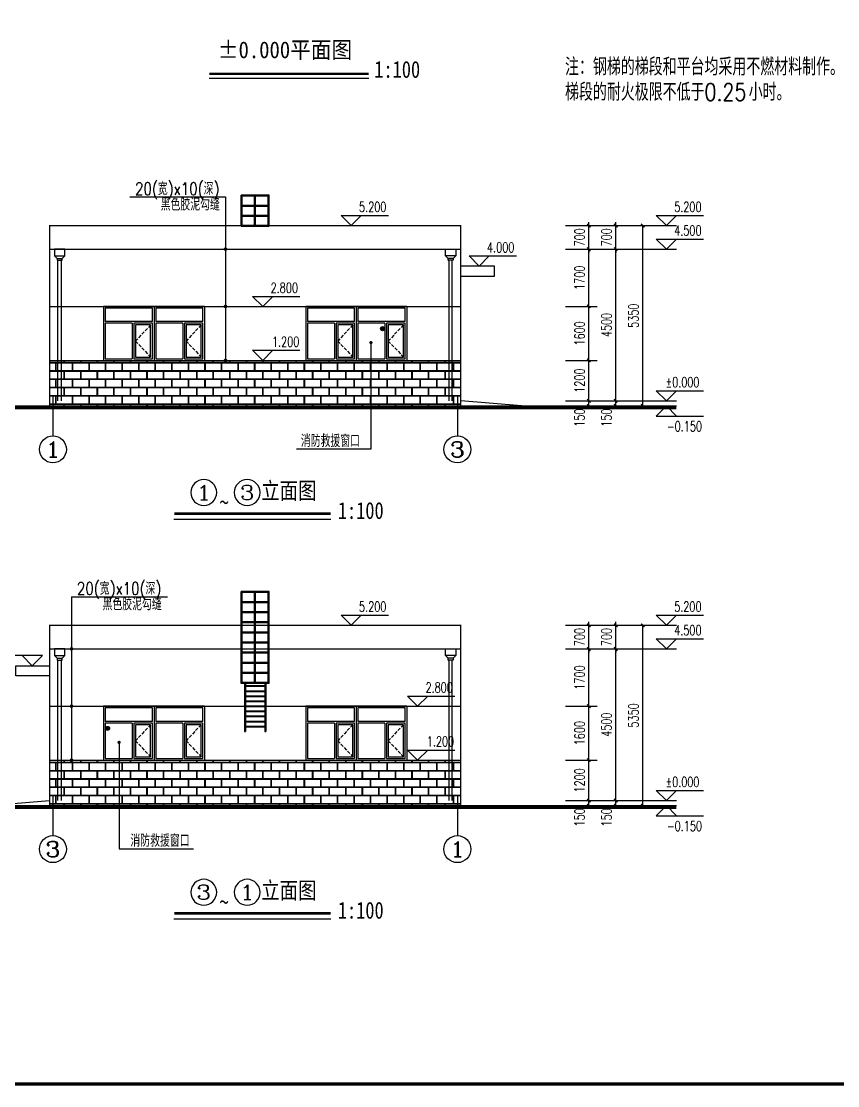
# Model space of a CAD drawing. Extents: x 5191187 to 5306989, y -468291 to -238224.
# Drawn here: x 5231546 to 5255767, y -421787 to -390209 of the extents above; entities that cross this region are included whole.
import ezdxf
from ezdxf.enums import TextEntityAlignment as Align

# ---------------------------------------------------------------- set-up
doc = ezdxf.new("R2010")
doc.units = 0
doc.header["$LTSCALE"] = 1000
doc.header["$MEASUREMENT"] = 0
doc.linetypes.add('DASH', pattern=[0.35, 0.25, -0.1])
doc.layers.get('0').update_dxf_attribs({"linetype": 'CONTINUOUS'})
doc.layers.get('Defpoints').update_dxf_attribs({"linetype": 'CONTINUOUS'})
doc.layers.add('_0', color=7, linetype='CONTINUOUS', lineweight=25)
for name, color, linetype in [('AXIS', 3, 'CONTINUOUS'), ('AXIS_TEXT', 7, 'CONTINUOUS'), ('DIM_ELEV', 3, 'CONTINUOUS'), ('DIM_LEAD', 3, 'CONTINUOUS'), ('E_STRM', 7, 'CONTINUOUS'), ('PUB_DIM', 3, 'CONTINUOUS'), ('PUB_TEXT', 7, 'CONTINUOUS'), ('PUB_TITLE', 4, 'CONTINUOUS'), ('WINDOW', 4, 'CONTINUOUS'), ('图名', 15, 'CONTINUOUS'), ('填充', 251, 'CONTINUOUS')]:
    doc.layers.add(name, color=color, linetype=linetype)
doc.styles.add('_HZTXT', font='txt.shx', dxfattribs={"width": 0.8, "bigfont": 'HZTXT.shx'})
doc.styles.add('_TCH_AXIS', font='COMPLEX', dxfattribs={"bigfont": 'GBCBIG'})
doc.styles.add('_TCH_DIM', font='SIMPLEX', dxfattribs={"bigfont": 'GBCBIG'})
doc.styles.add('_TCH_DIM_T3', font='SIMPLEX', dxfattribs={"width": 0.705882, "bigfont": 'GBCBIG'})
doc.styles.add('COMPLEX', font='COMPLEX')
doc.styles.add('宋体', font='', dxfattribs={"width": 0.7})
doc.styles.get('宋体').set_extended_font_data('SimSun')
doc.dimstyles.new('_TCH_ARCH&&100', dxfattribs={"dimtxt": 297.5, "dimasz": 100, "dimexe": 250, "dimexo": 300, "dimgap": 126.25, "dimtad": 1, "dimdec": 0, "dimzin": 0, "dimdsep": 46, "dimtxsty": '_TCH_DIM_T3', "dimblk": 'ARCHTICK', "dimcen": 0.09, "dimclrt": 7, "dimazin": 2, "dimtfac": 1, "dimtdec": 0, "dimtix": 1, "dimtmove": 2, "dimatfit": 3, "dimfxl": 0, "dimtolj": 1, "dimtzin": 0, "dimarcsym": 0})

# ---------------------------------------------------------------- blocks, each defined once
blk = doc.blocks.new('_ArchTick')
at = {"color": 0, "linetype": 'ByBlock', "const_width": 0.4}
blk.add_lwpolyline([(-0.5, -0.5), (0.5, 0.5)], dxfattribs=at)
blk = doc.blocks.new('*D121')
at = {"layer": 'Defpoints', "color": 0}
for p in [(5247389, -413328), (5248383, -413328), (5247389, -413478)]:
    blk.add_point(p, dxfattribs=at)
at = {"layer": 'PUB_DIM', "color": 0, "lineweight": -2}
for p, q in [((5247689, -413328), (5248633, -413328)), ((5248383, -413328), (5248383, -413228)), ((5248383, -413478), (5248383, -413328)), ((5247689, -413478), (5248633, -413478)), ((5248383, -413478), (5248383, -413578))]:
    blk.add_line(p, q, dxfattribs=at)
at = {"layer": 'PUB_DIM', "color": 0, "lineweight": -2, "xscale": 100, "yscale": 100, "zscale": 100}
for p, rotation in [((5248383, -413328), 270), ((5248383, -413478), 90)]:
    blk.add_blockref('_ArchTick', p, dxfattribs=dict(at, rotation=rotation))
at = {"layer": 'PUB_DIM', "color": 7, "insert": (5248108, -413828), "char_height": 297.5, "attachment_point": 5, "rotation": 90, "style": '_TCH_DIM_T3'}
blk.add_mtext('\\A1;150', dxfattribs=at)
blk = doc.blocks.new('*D122')
at = {"layer": 'Defpoints', "color": 0}
for p in [(5247389, -412128), (5248383, -412128), (5247389, -413328)]:
    blk.add_point(p, dxfattribs=at)
at = {"layer": 'PUB_DIM', "color": 0, "lineweight": -2}
for p, q in [((5247689, -412128), (5248633, -412128)), ((5248383, -413328), (5248383, -412128)), ((5247689, -413328), (5248633, -413328))]:
    blk.add_line(p, q, dxfattribs=at)
at = {"layer": 'PUB_DIM', "color": 0, "lineweight": -2, "xscale": 100, "yscale": 100, "zscale": 100}
for p, rotation in [((5248383, -412128), 90), ((5248383, -413328), 270)]:
    blk.add_blockref('_ArchTick', p, dxfattribs=dict(at, rotation=rotation))
at = {"layer": 'PUB_DIM', "color": 7, "insert": (5248108, -412728), "char_height": 297.5, "attachment_point": 5, "rotation": 90, "style": '_TCH_DIM_T3'}
blk.add_mtext('\\A1;1200', dxfattribs=at)
blk = doc.blocks.new('*D123')
at = {"layer": 'Defpoints', "color": 0}
for p in [(5247389, -410528), (5248383, -410528), (5247389, -412128)]:
    blk.add_point(p, dxfattribs=at)
at = {"layer": 'PUB_DIM', "color": 0, "lineweight": -2}
for p, q in [((5247689, -410528), (5248633, -410528)), ((5248383, -412128), (5248383, -410528)), ((5247689, -412128), (5248633, -412128))]:
    blk.add_line(p, q, dxfattribs=at)
at = {"layer": 'PUB_DIM', "color": 0, "lineweight": -2, "xscale": 100, "yscale": 100, "zscale": 100}
for p, rotation in [((5248383, -410528), 90), ((5248383, -412128), 270)]:
    blk.add_blockref('_ArchTick', p, dxfattribs=dict(at, rotation=rotation))
at = {"layer": 'PUB_DIM', "color": 7, "insert": (5248108, -411328), "char_height": 297.5, "attachment_point": 5, "rotation": 90, "style": '_TCH_DIM_T3'}
blk.add_mtext('\\A1;1600', dxfattribs=at)
blk = doc.blocks.new('*D124')
at = {"layer": 'Defpoints', "color": 0}
for p in [(5247389, -408828), (5248383, -408828), (5247389, -410528)]:
    blk.add_point(p, dxfattribs=at)
at = {"layer": 'PUB_DIM', "color": 0, "lineweight": -2}
for p, q in [((5247689, -408828), (5248633, -408828)), ((5248383, -410528), (5248383, -408828)), ((5247689, -410528), (5248633, -410528))]:
    blk.add_line(p, q, dxfattribs=at)
at = {"layer": 'PUB_DIM', "color": 0, "lineweight": -2, "xscale": 100, "yscale": 100, "zscale": 100}
for p, rotation in [((5248383, -408828), 90), ((5248383, -410528), 270)]:
    blk.add_blockref('_ArchTick', p, dxfattribs=dict(at, rotation=rotation))
at = {"layer": 'PUB_DIM', "color": 7, "insert": (5248108, -409678), "char_height": 297.5, "attachment_point": 5, "rotation": 90, "style": '_TCH_DIM_T3'}
blk.add_mtext('\\A1;1700', dxfattribs=at)
blk = doc.blocks.new('*D125')
at = {"layer": 'Defpoints', "color": 0}
for p in [(5247389, -408128), (5248383, -408128), (5247389, -408828)]:
    blk.add_point(p, dxfattribs=at)
at = {"layer": 'PUB_DIM', "color": 0, "lineweight": -2}
for p, q in [((5247689, -408128), (5248633, -408128)), ((5248383, -408128), (5248383, -408028)), ((5248383, -408828), (5248383, -408128)), ((5247689, -408828), (5248633, -408828)), ((5248383, -408828), (5248383, -408928))]:
    blk.add_line(p, q, dxfattribs=at)
at = {"layer": 'PUB_DIM', "color": 0, "lineweight": -2, "xscale": 100, "yscale": 100, "zscale": 100}
for p, rotation in [((5248383, -408128), 270), ((5248383, -408828), 90)]:
    blk.add_blockref('_ArchTick', p, dxfattribs=dict(at, rotation=rotation))
at = {"layer": 'PUB_DIM', "color": 7, "insert": (5248108, -408478), "char_height": 297.5, "attachment_point": 5, "rotation": 90, "style": '_TCH_DIM_T3'}
blk.add_mtext('\\A1;700', dxfattribs=at)
blk = doc.blocks.new('*D141')
at = {"layer": 'Defpoints', "color": 0}
for p in [(5247389, -401469), (5247389, -401619), (5248383, -401469)]:
    blk.add_point(p, dxfattribs=at)
at = {"layer": 'PUB_DIM', "color": 0, "lineweight": -2}
for p, q in [((5247689, -401469), (5248633, -401469)), ((5247689, -401619), (5248633, -401619)), ((5248383, -401469), (5248383, -401369)), ((5248383, -401619), (5248383, -401469)), ((5248383, -401619), (5248383, -401719))]:
    blk.add_line(p, q, dxfattribs=at)
at = {"layer": 'PUB_DIM', "color": 0, "lineweight": -2, "xscale": 100, "yscale": 100, "zscale": 100}
for p, rotation in [((5248383, -401469), 270), ((5248383, -401619), 90)]:
    blk.add_blockref('_ArchTick', p, dxfattribs=dict(at, rotation=rotation))
at = {"layer": 'PUB_DIM', "color": 7, "insert": (5248108, -401969), "char_height": 297.5, "attachment_point": 5, "rotation": 90, "style": '_TCH_DIM_T3'}
blk.add_mtext('\\A1;150', dxfattribs=at)
blk = doc.blocks.new('*D142')
at = {"layer": 'Defpoints', "color": 0}
for p in [(5247389, -400269), (5248383, -400269), (5247389, -401469)]:
    blk.add_point(p, dxfattribs=at)
at = {"layer": 'PUB_DIM', "color": 0, "lineweight": -2}
for p, q in [((5247689, -400269), (5248633, -400269)), ((5248383, -401469), (5248383, -400269)), ((5247689, -401469), (5248633, -401469))]:
    blk.add_line(p, q, dxfattribs=at)
at = {"layer": 'PUB_DIM', "color": 0, "lineweight": -2, "xscale": 100, "yscale": 100, "zscale": 100}
for p, rotation in [((5248383, -400269), 90), ((5248383, -401469), 270)]:
    blk.add_blockref('_ArchTick', p, dxfattribs=dict(at, rotation=rotation))
at = {"layer": 'PUB_DIM', "color": 7, "insert": (5248108, -400869), "char_height": 297.5, "attachment_point": 5, "rotation": 90, "style": '_TCH_DIM_T3'}
blk.add_mtext('\\A1;1200', dxfattribs=at)
blk = doc.blocks.new('*D143')
at = {"layer": 'Defpoints', "color": 0}
for p in [(5247389, -398669), (5248383, -398669), (5247389, -400269)]:
    blk.add_point(p, dxfattribs=at)
at = {"layer": 'PUB_DIM', "color": 0, "lineweight": -2}
for p, q in [((5247689, -398669), (5248633, -398669)), ((5248383, -400269), (5248383, -398669)), ((5247689, -400269), (5248633, -400269))]:
    blk.add_line(p, q, dxfattribs=at)
at = {"layer": 'PUB_DIM', "color": 0, "lineweight": -2, "xscale": 100, "yscale": 100, "zscale": 100}
for p, rotation in [((5248383, -398669), 90), ((5248383, -400269), 270)]:
    blk.add_blockref('_ArchTick', p, dxfattribs=dict(at, rotation=rotation))
at = {"layer": 'PUB_DIM', "color": 7, "insert": (5248108, -399469), "char_height": 297.5, "attachment_point": 5, "rotation": 90, "style": '_TCH_DIM_T3'}
blk.add_mtext('\\A1;1600', dxfattribs=at)
blk = doc.blocks.new('*D144')
at = {"layer": 'Defpoints', "color": 0}
for p in [(5247389, -396969), (5248383, -396969), (5247389, -398669)]:
    blk.add_point(p, dxfattribs=at)
at = {"layer": 'PUB_DIM', "color": 0, "lineweight": -2}
for p, q in [((5247689, -396969), (5248633, -396969)), ((5248383, -398669), (5248383, -396969)), ((5247689, -398669), (5248633, -398669))]:
    blk.add_line(p, q, dxfattribs=at)
at = {"layer": 'PUB_DIM', "color": 0, "lineweight": -2, "xscale": 100, "yscale": 100, "zscale": 100}
for p, rotation in [((5248383, -396969), 90), ((5248383, -398669), 270)]:
    blk.add_blockref('_ArchTick', p, dxfattribs=dict(at, rotation=rotation))
at = {"layer": 'PUB_DIM', "color": 7, "insert": (5248108, -397819), "char_height": 297.5, "attachment_point": 5, "rotation": 90, "style": '_TCH_DIM_T3'}
blk.add_mtext('\\A1;1700', dxfattribs=at)
blk = doc.blocks.new('*D145')
at = {"layer": 'Defpoints', "color": 0}
for p in [(5247389, -396269), (5248383, -396269), (5247389, -396969)]:
    blk.add_point(p, dxfattribs=at)
at = {"layer": 'PUB_DIM', "color": 0, "lineweight": -2}
for p, q in [((5247689, -396269), (5248633, -396269)), ((5248383, -396269), (5248383, -396169)), ((5248383, -396969), (5248383, -396269)), ((5247689, -396969), (5248633, -396969)), ((5248383, -396969), (5248383, -397069))]:
    blk.add_line(p, q, dxfattribs=at)
at = {"layer": 'PUB_DIM', "color": 0, "lineweight": -2, "xscale": 100, "yscale": 100, "zscale": 100}
for p, rotation in [((5248383, -396269), 270), ((5248383, -396969), 90)]:
    blk.add_blockref('_ArchTick', p, dxfattribs=dict(at, rotation=rotation))
at = {"layer": 'PUB_DIM', "color": 7, "insert": (5248108, -396619), "char_height": 297.5, "attachment_point": 5, "rotation": 90, "style": '_TCH_DIM_T3'}
blk.add_mtext('\\A1;700', dxfattribs=at)
blk = doc.blocks.new('*D183')
at = {"layer": 'Defpoints', "color": 0}
for p in [(5247389, -408128), (5249983, -408128), (5247389, -413478)]:
    blk.add_point(p, dxfattribs=at)
at = {"layer": 'PUB_DIM', "color": 0, "lineweight": -2}
for p, q in [((5247689, -408128), (5250233, -408128)), ((5249983, -413478), (5249983, -408128)), ((5247689, -413478), (5250233, -413478))]:
    blk.add_line(p, q, dxfattribs=at)
at = {"layer": 'PUB_DIM', "color": 0, "lineweight": -2, "xscale": 100, "yscale": 100, "zscale": 100}
for p, rotation in [((5249983, -408128), 90), ((5249983, -413478), 270)]:
    blk.add_blockref('_ArchTick', p, dxfattribs=dict(at, rotation=rotation))
at = {"layer": 'PUB_DIM', "color": 7, "insert": (5249708, -410803), "char_height": 297.5, "attachment_point": 5, "rotation": 90, "style": '_TCH_DIM_T3'}
blk.add_mtext('\\A1;5350', dxfattribs=at)
blk = doc.blocks.new('*D184')
at = {"layer": 'Defpoints', "color": 0}
for p in [(5247389, -413328), (5249183, -413328), (5247389, -413478)]:
    blk.add_point(p, dxfattribs=at)
at = {"layer": 'PUB_DIM', "color": 0, "lineweight": -2}
for p, q in [((5247689, -413328), (5249433, -413328)), ((5249183, -413328), (5249183, -413228)), ((5249183, -413478), (5249183, -413328)), ((5247689, -413478), (5249433, -413478)), ((5249183, -413478), (5249183, -413578))]:
    blk.add_line(p, q, dxfattribs=at)
at = {"layer": 'PUB_DIM', "color": 0, "lineweight": -2, "xscale": 100, "yscale": 100, "zscale": 100}
for p, rotation in [((5249183, -413328), 270), ((5249183, -413478), 90)]:
    blk.add_blockref('_ArchTick', p, dxfattribs=dict(at, rotation=rotation))
at = {"layer": 'PUB_DIM', "color": 7, "insert": (5248908, -413828), "char_height": 297.5, "attachment_point": 5, "rotation": 90, "style": '_TCH_DIM_T3'}
blk.add_mtext('\\A1;150', dxfattribs=at)
blk = doc.blocks.new('*D185')
at = {"layer": 'Defpoints', "color": 0}
for p in [(5247389, -408828), (5249183, -408828), (5247389, -413328)]:
    blk.add_point(p, dxfattribs=at)
at = {"layer": 'PUB_DIM', "color": 0, "lineweight": -2}
for p, q in [((5247689, -408828), (5249433, -408828)), ((5249183, -413328), (5249183, -408828)), ((5247689, -413328), (5249433, -413328))]:
    blk.add_line(p, q, dxfattribs=at)
at = {"layer": 'PUB_DIM', "color": 0, "lineweight": -2, "xscale": 100, "yscale": 100, "zscale": 100}
for p, rotation in [((5249183, -408828), 90), ((5249183, -413328), 270)]:
    blk.add_blockref('_ArchTick', p, dxfattribs=dict(at, rotation=rotation))
at = {"layer": 'PUB_DIM', "color": 7, "insert": (5248908, -411078), "char_height": 297.5, "attachment_point": 5, "rotation": 90, "style": '_TCH_DIM_T3'}
blk.add_mtext('\\A1;4500', dxfattribs=at)
blk = doc.blocks.new('*D186')
at = {"layer": 'Defpoints', "color": 0}
for p in [(5247389, -408128), (5249183, -408128), (5247389, -408828)]:
    blk.add_point(p, dxfattribs=at)
at = {"layer": 'PUB_DIM', "color": 0, "lineweight": -2}
for p, q in [((5247689, -408128), (5249433, -408128)), ((5249183, -408128), (5249183, -408028)), ((5249183, -408828), (5249183, -408128)), ((5247689, -408828), (5249433, -408828)), ((5249183, -408828), (5249183, -408928))]:
    blk.add_line(p, q, dxfattribs=at)
at = {"layer": 'PUB_DIM', "color": 0, "lineweight": -2, "xscale": 100, "yscale": 100, "zscale": 100}
for p, rotation in [((5249183, -408128), 270), ((5249183, -408828), 90)]:
    blk.add_blockref('_ArchTick', p, dxfattribs=dict(at, rotation=rotation))
at = {"layer": 'PUB_DIM', "color": 7, "insert": (5248908, -408478), "char_height": 297.5, "attachment_point": 5, "rotation": 90, "style": '_TCH_DIM_T3'}
blk.add_mtext('\\A1;700', dxfattribs=at)
blk = doc.blocks.new('*D191')
at = {"layer": 'Defpoints', "color": 0}
for p in [(5247389, -396269), (5249983, -396269), (5247389, -401619)]:
    blk.add_point(p, dxfattribs=at)
at = {"layer": 'PUB_DIM', "color": 0, "lineweight": -2}
for p, q in [((5247689, -396269), (5250233, -396269)), ((5249983, -401619), (5249983, -396269)), ((5247689, -401619), (5250233, -401619))]:
    blk.add_line(p, q, dxfattribs=at)
at = {"layer": 'PUB_DIM', "color": 0, "lineweight": -2, "xscale": 100, "yscale": 100, "zscale": 100}
for p, rotation in [((5249983, -396269), 90), ((5249983, -401619), 270)]:
    blk.add_blockref('_ArchTick', p, dxfattribs=dict(at, rotation=rotation))
at = {"layer": 'PUB_DIM', "color": 7, "insert": (5249708, -398944), "char_height": 297.5, "attachment_point": 5, "rotation": 90, "style": '_TCH_DIM_T3'}
blk.add_mtext('\\A1;5350', dxfattribs=at)
blk = doc.blocks.new('*D192')
at = {"layer": 'Defpoints', "color": 0}
for p in [(5247389, -401469), (5247389, -401619), (5249183, -401469)]:
    blk.add_point(p, dxfattribs=at)
at = {"layer": 'PUB_DIM', "color": 0, "lineweight": -2}
for p, q in [((5247689, -401469), (5249433, -401469)), ((5247689, -401619), (5249433, -401619)), ((5249183, -401469), (5249183, -401369)), ((5249183, -401619), (5249183, -401469)), ((5249183, -401619), (5249183, -401719))]:
    blk.add_line(p, q, dxfattribs=at)
at = {"layer": 'PUB_DIM', "color": 0, "lineweight": -2, "xscale": 100, "yscale": 100, "zscale": 100}
for p, rotation in [((5249183, -401469), 270), ((5249183, -401619), 90)]:
    blk.add_blockref('_ArchTick', p, dxfattribs=dict(at, rotation=rotation))
at = {"layer": 'PUB_DIM', "color": 7, "insert": (5248908, -401969), "char_height": 297.5, "attachment_point": 5, "rotation": 90, "style": '_TCH_DIM_T3'}
blk.add_mtext('\\A1;150', dxfattribs=at)
blk = doc.blocks.new('*D193')
at = {"layer": 'Defpoints', "color": 0}
for p in [(5247389, -396969), (5249183, -396969), (5247389, -401469)]:
    blk.add_point(p, dxfattribs=at)
at = {"layer": 'PUB_DIM', "color": 0, "lineweight": -2}
for p, q in [((5247689, -396969), (5249433, -396969)), ((5249183, -401469), (5249183, -396969)), ((5247689, -401469), (5249433, -401469))]:
    blk.add_line(p, q, dxfattribs=at)
at = {"layer": 'PUB_DIM', "color": 0, "lineweight": -2, "xscale": 100, "yscale": 100, "zscale": 100}
for p, rotation in [((5249183, -396969), 90), ((5249183, -401469), 270)]:
    blk.add_blockref('_ArchTick', p, dxfattribs=dict(at, rotation=rotation))
at = {"layer": 'PUB_DIM', "color": 7, "insert": (5248908, -399219), "char_height": 297.5, "attachment_point": 5, "rotation": 90, "style": '_TCH_DIM_T3'}
blk.add_mtext('\\A1;4500', dxfattribs=at)
blk = doc.blocks.new('*D194')
at = {"layer": 'Defpoints', "color": 0}
for p in [(5247389, -396269), (5249183, -396269), (5247389, -396969)]:
    blk.add_point(p, dxfattribs=at)
at = {"layer": 'PUB_DIM', "color": 0, "lineweight": -2}
for p, q in [((5247689, -396269), (5249433, -396269)), ((5249183, -396269), (5249183, -396169)), ((5249183, -396969), (5249183, -396269)), ((5247689, -396969), (5249433, -396969)), ((5249183, -396969), (5249183, -397069))]:
    blk.add_line(p, q, dxfattribs=at)
at = {"layer": 'PUB_DIM', "color": 0, "lineweight": -2, "xscale": 100, "yscale": 100, "zscale": 100}
for p, rotation in [((5249183, -396269), 270), ((5249183, -396969), 90)]:
    blk.add_blockref('_ArchTick', p, dxfattribs=dict(at, rotation=rotation))
at = {"layer": 'PUB_DIM', "color": 7, "insert": (5248908, -396619), "char_height": 297.5, "attachment_point": 5, "rotation": 90, "style": '_TCH_DIM_T3'}
blk.add_mtext('\\A1;700', dxfattribs=at)
blk = doc.blocks.new('_RAINH')
blk.add_lwpolyline([(-150, 0), (-150, -200), (150, -200), (150, 0)], close=True)
for points in [[(-150, -200), (-75, -280), (75, -280), (150, -200)], [(-75, -280), (-75, -330), (75, -330), (75, -280)]]:
    blk.add_lwpolyline(points)
blk = doc.blocks.new('_AXISO')
blk.add_circle((0, 0), 0.5)
at = {"layer": 'AXIS_TEXT', "style": 'COMPLEX', "width": 1.041667}
blk.add_attdef('A', text='', height=0.56, dxfattribs=at).set_placement((-0.25, -0.28), (0.25, -0.28), align=Align.FIT)

msp = doc.modelspace()

# ---------------------------------------------------------------- hatches: boundary and pattern name
at = {"layer": '_0'}
for points in [[(5242213.5, -399327.7, -1), (5242313.5, -399327.7, -1)], [(5234153.8, -411186.6, 1), (5234053.8, -411186.6, 1)]]:
    msp.add_hatch(color=0, dxfattribs=at).paths.add_polyline_path(points)
at = {"layer": '填充'}
h = msp.add_hatch(dxfattribs=at)
h.set_pattern_fill('AR-B816C', color=256, scale=200)
h.set_pattern_definition([(0, (-5535622.1, 335264.58), (245.692378, 245.692378), [479.867928, -11.51682]), (0, (-5535867.78, 335276.1), (245.692378, 245.692378), [479.867928, -11.51682]), (90, (-5535622.1, 335264.58), (-245.692378, 245.692378), [-257.20918, 234.175548]), (90, (-5535633.6, 335264.58), (-245.692378, 245.692378), [-257.20918, 234.175548])])
edge = h.paths.add_edge_path()
edge.add_line((5244583.7, -401619.2), (5244583.7, -400269.2))
edge.add_line((5244583.7, -400269.2), (5242983.7, -400269.2))
edge.add_line((5242983.7, -400269.2), (5242983.7, -400269.2))
edge.add_line((5242983.7, -400269.2), (5241483.7, -400269.2))
edge.add_line((5241483.7, -400269.2), (5239983.7, -400269.2))
edge.add_line((5239983.7, -400269.2), (5238177.7, -400269.2))
edge.add_arc((5238150.9, -400269.2), 26.8, -179.99948, 0.00052, ccw=False)
edge.add_line((5238124.1, -400269.2), (5236483.7, -400269.2))
edge.add_line((5236483.7, -400269.2), (5236483.7, -400269.2))
edge.add_line((5236483.7, -400269.2), (5234983.7, -400269.2))
edge.add_line((5234983.7, -400269.2), (5233483.7, -400269.2))
edge.add_line((5233483.7, -400269.2), (5232383.7, -400269.2))
edge.add_line((5232383.7, -400269.2), (5232383.7, -401619.2))
edge.add_line((5232383.7, -401619.2), (5244583.7, -401619.2))
h = msp.add_hatch(dxfattribs=at)
h.set_pattern_fill('AR-B816C', color=256, scale=200)
h.set_pattern_definition([(0, (-5535622.1, 323405.7), (245.692378, 245.692378), [479.867928, -11.51682]), (0, (-5535867.78, 323417.2), (245.692378, 245.692378), [479.867928, -11.51682]), (90, (-5535622.1, 323405.7), (-245.692378, 245.692378), [-257.20918, 234.175548]), (90, (-5535633.6, 323405.7), (-245.692378, 245.692378), [-257.20918, 234.175548])])
edge = h.paths.add_edge_path()
edge.add_line((5244583.7, -413478.1), (5244583.7, -412128.1))
edge.add_line((5244583.7, -412128.1), (5242983.7, -412128.1))
edge.add_line((5242983.7, -412128.1), (5242983.7, -412128.1))
edge.add_line((5242983.7, -412128.1), (5241483.7, -412128.1))
edge.add_line((5241483.7, -412128.1), (5239983.7, -412128.1))
edge.add_line((5239983.7, -412128.1), (5238177.7, -412128.1))
edge.add_arc((5238150.9, -412128.1), 26.8, -179.99948, 0.00052, ccw=False)
edge.add_line((5238124.1, -412128.1), (5236483.7, -412128.1))
edge.add_line((5236483.7, -412128.1), (5236483.7, -412128.1))
edge.add_line((5236483.7, -412128.1), (5234983.7, -412128.1))
edge.add_line((5234983.7, -412128.1), (5233483.7, -412128.1))
edge.add_line((5233483.7, -412128.1), (5232383.7, -412128.1))
edge.add_line((5232383.7, -412128.1), (5232383.7, -413478.1))
edge.add_line((5232383.7, -413478.1), (5244583.7, -413478.1))

# ---------------------------------------------------------------- linework, layer by layer
at = {"color": 8}
for p, q in [((5238068.7, -396269), (5238068.7, -395369)), ((5238898.7, -395369), (5238068.7, -395369)), ((5238898.7, -395399), (5238068.7, -395399)), ((5238898.7, -395669), (5238068.7, -395669)), ((5238098.7, -395669), (5238098.7, -395399)), ((5238468.7, -395669), (5238468.7, -395399)), ((5238498.7, -395669), (5238498.7, -395399)), ((5238868.7, -395669), (5238868.7, -395399)), ((5238898.7, -396269), (5238898.7, -395369)), ((5238898.7, -395699), (5238068.7, -395699)), ((5238898.7, -395969), (5238068.7, -395969)), ((5238098.7, -395969), (5238098.7, -395699)), ((5238468.7, -395969), (5238468.7, -395699)), ((5238498.7, -395969), (5238498.7, -395699)), ((5238868.7, -395969), (5238868.7, -395699)), ((5238898.7, -395999), (5238068.7, -395999)), ((5238898.7, -396269), (5238068.7, -396269)), ((5238898.7, -396299), (5238068.7, -396299)), ((5238098.7, -396269), (5238098.7, -395999)), ((5238468.7, -396269), (5238468.7, -395999)), ((5238498.7, -396269), (5238498.7, -395999)), ((5238868.7, -396269), (5238868.7, -395999)), ((5238068.7, -409857.9), (5238068.7, -407127.9)), ((5238898.7, -407127.9), (5238068.7, -407127.9)), ((5238898.7, -407157.9), (5238068.7, -407157.9)), ((5238098.7, -407427.9), (5238098.7, -407157.9)), ((5238468.7, -407427.9), (5238468.7, -407157.9)), ((5238498.7, -407427.9), (5238498.7, -407157.9)), ((5238868.7, -407427.9), (5238868.7, -407157.9)), ((5238898.7, -409857.9), (5238898.7, -407127.9)), ((5238898.7, -407427.9), (5238068.7, -407427.9)), ((5238898.7, -407457.9), (5238068.7, -407457.9)), ((5238098.7, -407727.9), (5238098.7, -407457.9)), ((5238468.7, -407727.9), (5238468.7, -407457.9)), ((5238498.7, -407727.9), (5238498.7, -407457.9)), ((5238868.7, -407727.9), (5238868.7, -407457.9)), ((5238898.7, -407727.9), (5238068.7, -407727.9)), ((5238898.7, -407757.9), (5238068.7, -407757.9)), ((5238098.7, -408027.9), (5238098.7, -407757.9)), ((5238468.7, -408027.9), (5238468.7, -407757.9)), ((5238498.7, -408027.9), (5238498.7, -407757.9)), ((5238868.7, -408027.9), (5238868.7, -407757.9)), ((5238898.7, -408027.9), (5238068.7, -408027.9)), ((5238898.7, -408057.9), (5238068.7, -408057.9)), ((5238098.7, -408327.9), (5238098.7, -408057.9)), ((5238468.7, -408327.9), (5238468.7, -408057.9)), ((5238498.7, -408327.9), (5238498.7, -408057.9)), ((5238868.7, -408327.9), (5238868.7, -408057.9)), ((5238898.7, -408327.9), (5238068.7, -408327.9)), ((5238898.7, -408357.9), (5238068.7, -408357.9)), ((5238098.7, -408627.9), (5238098.7, -408357.9)), ((5238468.7, -408627.9), (5238468.7, -408357.9)), ((5238498.7, -408627.9), (5238498.7, -408357.9)), ((5238868.7, -408627.9), (5238868.7, -408357.9)), ((5238898.7, -408627.9), (5238068.7, -408627.9)), ((5238898.7, -408657.9), (5238068.7, -408657.9)), ((5238898.7, -408927.9), (5238068.7, -408927.9)), ((5238098.7, -408927.9), (5238098.7, -408657.9)), ((5238468.7, -408927.9), (5238468.7, -408657.9)), ((5238498.7, -408927.9), (5238498.7, -408657.9)), ((5238868.7, -408927.9), (5238868.7, -408657.9)), ((5238898.7, -408957.9), (5238068.7, -408957.9)), ((5238898.7, -409227.9), (5238068.7, -409227.9)), ((5238098.7, -409227.9), (5238098.7, -408957.9)), ((5238468.7, -409227.9), (5238468.7, -408957.9)), ((5238498.7, -409227.9), (5238498.7, -408957.9)), ((5238868.7, -409227.9), (5238868.7, -408957.9)), ((5238898.7, -409257.9), (5238068.7, -409257.9)), ((5238898.7, -409527.9), (5238068.7, -409527.9)), ((5238898.7, -409557.9), (5238068.7, -409557.9)), ((5238098.7, -409527.9), (5238098.7, -409257.9)), ((5238098.7, -409827.9), (5238098.7, -409557.9)), ((5238468.7, -409527.9), (5238468.7, -409257.9)), ((5238468.7, -409827.9), (5238468.7, -409557.9)), ((5238498.7, -409527.9), (5238498.7, -409257.9)), ((5238498.7, -409827.9), (5238498.7, -409557.9)), ((5238868.7, -409527.9), (5238868.7, -409257.9)), ((5238868.7, -409827.9), (5238868.7, -409557.9)), ((5238898.7, -409827.9), (5238068.7, -409827.9)), ((5238898.7, -409857.9), (5238068.7, -409857.9)), ((5238168.7, -409857.9), (5238168.7, -411278.1)), ((5238198.7, -409857.9), (5238198.7, -411278.1)), ((5238768.7, -409857.9), (5238768.7, -411278.1)), ((5238798.7, -409857.9), (5238798.7, -411278.1)), ((5238768.7, -409927.9), (5238198.7, -409927.9)), ((5238768.7, -409947.9), (5238198.7, -409947.9)), ((5238768.7, -410077.9), (5238198.7, -410077.9)), ((5238768.7, -410097.9), (5238198.7, -410097.9)), ((5238768.7, -410227.9), (5238198.7, -410227.9)), ((5238768.7, -410247.9), (5238198.7, -410247.9)), ((5238768.7, -410377.9), (5238198.7, -410377.9)), ((5238768.7, -410397.9), (5238198.7, -410397.9)), ((5238768.7, -410527.9), (5238198.7, -410527.9)), ((5238768.7, -410547.9), (5238198.7, -410547.9)), ((5238768.7, -410677.9), (5238198.7, -410677.9)), ((5238768.7, -410697.9), (5238198.7, -410697.9)), ((5238768.7, -410827.9), (5238198.7, -410827.9)), ((5238768.7, -410847.9), (5238198.7, -410847.9)), ((5238768.7, -410977.9), (5238198.7, -410977.9)), ((5238768.7, -410997.9), (5238198.7, -410997.9)), ((5238768.7, -411127.9), (5238198.7, -411127.9)), ((5238768.7, -411147.9), (5238198.7, -411147.9)), ((5238168.7, -411278.1), (5238198.7, -411278.1)), ((5238768.7, -411278.1), (5238798.7, -411278.1))]:
    msp.add_line(p, q, dxfattribs=at)
for p, q in [((5232633.7, -401469.2), (5232633.7, -397299)), ((5232758.7, -397299), (5232733.7, -397299)), ((5232733.7, -397299), (5232733.7, -401469.2)), ((5244208.7, -397299), (5244233.7, -397299)), ((5244233.7, -397299), (5244233.7, -401469.2)), ((5244333.7, -401469.2), (5244333.7, -397299)), ((5232633.7, -413328.1), (5232633.7, -409157.9)), ((5232758.7, -409157.9), (5232733.7, -409157.9)), ((5232733.7, -409157.9), (5232733.7, -413328.1)), ((5244208.7, -409157.9), (5244233.7, -409157.9)), ((5244233.7, -409157.9), (5244233.7, -413328.1)), ((5244333.7, -413328.1), (5244333.7, -409157.9))]:
    msp.add_line(p, q)
at = {"layer": '_0', "color": 0}
for p, q in [((5226854, -401619.2), (5250983.2, -401619.2)), ((5246383.7, -401619.2), (5244583.7, -401469.2)), ((5230583.7, -413478.1), (5232383.7, -413328.1)), ((5226854, -413478.1), (5250983.2, -413478.1))]:
    msp.add_line(p, q, dxfattribs=at)
for points, const_width in [([(5232383.7, -401619.2), (5232383.7, -396269), (5244583.7, -396269), (5244583.7, -401619.2), (5244583.7, -401619.2)], 40), ([(5226854, -401669.2), (5250983.2, -401669.2)], 100), ([(5232383.7, -413478.1), (5232383.7, -408127.9), (5244583.7, -408127.9), (5244583.7, -413478.1), (5244583.7, -413478.1)], 40), ([(5226854, -413528.1), (5250983.2, -413528.1)], 100)]:
    msp.add_lwpolyline(points, dxfattribs=dict(at, const_width=const_width))
for points in [[(5244583.7, -397769.3), (5245583.7, -397769.3), (5245583.7, -397469.3), (5244583.7, -397469.3)], [(5232383.7, -409628.1), (5231383.7, -409628.1), (5231383.7, -409328.1), (5232383.7, -409328.1)]]:
    msp.add_lwpolyline(points, dxfattribs=at)
for centre, radius in [((5242263.5, -399327.7), 60), ((5242263.5, -399327.7), 50), ((5234103.8, -411186.6), 60), ((5234103.8, -411186.6), 50)]:
    msp.add_circle(centre, radius, dxfattribs=at)
at = {"layer": 'AXIS'}
for p, q in [((5234761.5, -395420.3), (5237604.2, -395420.3)), ((5237604.2, -395420.3), (5237604.2, -400269.2)), ((5241919.6, -399741.6), (5241919.6, -402900.6)), ((5232483.7, -401345.2), (5232483.7, -402510.2)), ((5244483.7, -401345.2), (5244483.7, -402510.2)), ((5241919.6, -402900.6), (5239715, -402900.6)), ((5233036.9, -407279.2), (5235879.6, -407279.2)), ((5233036.9, -407279.2), (5233036.9, -412128.1)), ((5234447.7, -411600.5), (5234447.7, -414759.4)), ((5232483.7, -413204.1), (5232483.7, -414369)), ((5244483.7, -413204.1), (5244483.7, -414369)), ((5234447.7, -414759.4), (5236652.3, -414759.4))]:
    msp.add_line(p, q, dxfattribs=at)
for centre in [(5232483.7, -402910.2), (5244483.7, -402910.2), (5232483.7, -414769), (5244483.7, -414769)]:
    msp.add_circle(centre, 400, dxfattribs=at)
at = {"layer": 'DIM_ELEV'}
for p, q in [((5241332.4, -396269), (5241032.4, -395969)), ((5241032.4, -395969), (5242436.4, -395969)), ((5241332.4, -396269), (5241632.4, -395969)), ((5250683.2, -396269), (5250383.2, -395969)), ((5250383.2, -395969), (5251787.2, -395969)), ((5250683.2, -396269), (5250983.2, -395969)), ((5249085.8, -396269), (5250983.2, -396269)), ((5250683.2, -396969), (5250383.2, -396669)), ((5250383.2, -396669), (5251787.2, -396669)), ((5250683.2, -396969), (5250983.2, -396669)), ((5245129.6, -397469.3), (5244829.6, -397169.3)), ((5244829.6, -397169.3), (5246233.6, -397169.3)), ((5245129.6, -397469.3), (5245429.6, -397169.3)), ((5249085.8, -396969), (5250983.2, -396969)), ((5238709.8, -398669.2), (5238409.8, -398369.2)), ((5238409.8, -398369.2), (5239813.8, -398369.2)), ((5238709.8, -398669.2), (5239009.8, -398369.2)), ((5238709.8, -400269.2), (5238409.8, -399969.2)), ((5238409.8, -399969.2), (5239813.8, -399969.2)), ((5238709.8, -400269.2), (5239009.8, -399969.2)), ((5250683.2, -401469.2), (5250383.2, -401169.2)), ((5250383.2, -401169.2), (5251787.2, -401169.2)), ((5250683.2, -401469.2), (5250983.2, -401169.2)), ((5249085.8, -401469.2), (5250983.2, -401469.2)), ((5249085.8, -401619.2), (5250983.2, -401619.2)), ((5250683.2, -401619.2), (5250383.2, -401919.2)), ((5250683.2, -401619.2), (5250983.2, -401919.2)), ((5250383.2, -401919.2), (5251787.2, -401919.2)), ((5241332.4, -408127.9), (5241032.4, -407827.9)), ((5241032.4, -407827.9), (5242436.4, -407827.9)), ((5241332.4, -408127.9), (5241632.4, -407827.9)), ((5250683.2, -408127.9), (5250383.2, -407827.9)), ((5250383.2, -407827.9), (5251787.2, -407827.9)), ((5250683.2, -408127.9), (5250983.2, -407827.9)), ((5249085.8, -408127.9), (5250983.2, -408127.9)), ((5250683.2, -408827.9), (5250383.2, -408527.9)), ((5250383.2, -408527.9), (5251787.2, -408527.9)), ((5250683.2, -408827.9), (5250983.2, -408527.9)), ((5249085.8, -408827.9), (5250983.2, -408827.9)), ((5232171.4, -409028.1), (5230767.4, -409028.1)), ((5231871.4, -409328.1), (5231571.4, -409028.1)), ((5231871.4, -409328.1), (5232171.4, -409028.1)), ((5243304.8, -410528.1), (5243004.8, -410228.1)), ((5243004.8, -410228.1), (5244408.8, -410228.1)), ((5243304.8, -410528.1), (5243604.8, -410228.1)), ((5243304.8, -412128.1), (5243004.8, -411828.1)), ((5243004.8, -411828.1), (5244408.8, -411828.1)), ((5243304.8, -412128.1), (5243604.8, -411828.1)), ((5250683.2, -413328.1), (5250383.2, -413028.1)), ((5250383.2, -413028.1), (5251787.2, -413028.1)), ((5250683.2, -413328.1), (5250983.2, -413028.1)), ((5249085.8, -413328.1), (5250983.2, -413328.1)), ((5249085.8, -413478.1), (5250983.2, -413478.1)), ((5250683.2, -413478.1), (5250383.2, -413778.1)), ((5250683.2, -413478.1), (5250983.2, -413778.1)), ((5250383.2, -413778.1), (5251787.2, -413778.1))]:
    msp.add_line(p, q, dxfattribs=at)
at = {"layer": 'DIM_LEAD', "const_width": 48}
for points in [[(5241919.6, -399765.6, -1), (5241919.6, -399717.6, -1)], [(5234447.7, -411624.5, 1), (5234447.7, -411576.5, 1)]]:
    msp.add_lwpolyline(points, format="xyb", close=True, dxfattribs=at)
at = {"layer": 'E_STRM'}
for p, q in [((5232733.7, -397299), (5232733.7, -401469.2)), ((5244233.7, -397299), (5244233.7, -401469.2)), ((5232733.7, -409157.9), (5232733.7, -413328.1)), ((5244233.7, -409157.9), (5244233.7, -413328.1))]:
    msp.add_line(p, q, dxfattribs=at)
at = {"layer": 'PUB_DIM', "const_width": 53.1}
for points in [[(5237577.4, -396969, 1), (5237631, -396969, 1)], [(5237577.4, -398669.2, 1), (5237631, -398669.2, 1)], [(5237577.4, -400269.2, 1), (5237631, -400269.2, 1)], [(5233010.1, -408827.9, 1), (5233063.7, -408827.9, 1)], [(5233010.1, -410528.1, 1), (5233063.7, -410528.1, 1)], [(5233010.1, -412128.1, 1), (5233063.7, -412128.1, 1)]]:
    msp.add_lwpolyline(points, format="xyb", close=True, dxfattribs=at)
at = {"layer": 'PUB_TITLE', "color": 4, "const_width": 100}
msp.add_lwpolyline([(5221045.9, -421737.3), (5301645.9, -421737.3), (5301645.9, -364337.3), (5221045.9, -364337.3)], close=True, dxfattribs=at)
at = {"layer": 'WINDOW'}
for p, q in [((5235483.7, -398669.2), (5235483.7, -400269.2)), ((5236983.7, -398669.2), (5236983.7, -400269.2)), ((5241483.7, -398669.2), (5241483.7, -400269.2)), ((5242983.7, -398669.2), (5242983.7, -400269.2)), ((5235433.7, -399118.9), (5234033.7, -399118.9)), ((5236933.7, -399118.9), (5235533.7, -399118.9)), ((5241433.7, -399118.9), (5240033.7, -399118.9)), ((5242933.7, -399118.9), (5241533.7, -399118.9)), ((5234833.7, -399168.9), (5234033.7, -399168.9)), ((5234833.7, -399168.9), (5234833.7, -400219.2)), ((5235433.7, -399168.9), (5234883.7, -399168.9)), ((5234883.7, -399168.9), (5234883.7, -400219.2)), ((5236333.7, -399168.9), (5235533.7, -399168.9)), ((5236333.7, -399168.9), (5236333.7, -400219.2)), ((5236933.7, -399168.9), (5236383.7, -399168.9)), ((5236383.7, -399168.9), (5236383.7, -400219.2)), ((5240833.7, -399168.9), (5240033.7, -399168.9)), ((5240833.7, -399168.9), (5240833.7, -400219.2)), ((5241433.7, -399168.9), (5240883.7, -399168.9)), ((5240883.7, -399168.9), (5240883.7, -400219.2)), ((5242333.7, -399168.9), (5241533.7, -399168.9)), ((5242333.7, -399168.9), (5242333.7, -400219.2)), ((5242933.7, -399168.9), (5242383.7, -399168.9)), ((5242383.7, -399168.9), (5242383.7, -400219.2)), ((5235483.7, -410528.1), (5235483.7, -412128.1)), ((5236983.7, -410528.1), (5236983.7, -412128.1)), ((5241483.7, -410528.1), (5241483.7, -412128.1)), ((5242983.7, -410528.1), (5242983.7, -412128.1)), ((5235433.7, -410977.8), (5234033.7, -410977.8)), ((5234833.7, -411027.8), (5234033.7, -411027.8)), ((5234833.7, -411027.8), (5234833.7, -412078.1)), ((5235433.7, -411027.8), (5234883.7, -411027.8)), ((5234883.7, -411027.8), (5234883.7, -412078.1)), ((5236933.7, -410977.8), (5235533.7, -410977.8)), ((5236333.7, -411027.8), (5235533.7, -411027.8)), ((5236333.7, -411027.8), (5236333.7, -412078.1)), ((5236933.7, -411027.8), (5236383.7, -411027.8)), ((5236383.7, -411027.8), (5236383.7, -412078.1)), ((5241433.7, -410977.8), (5240033.7, -410977.8)), ((5240833.7, -411027.8), (5240033.7, -411027.8)), ((5240833.7, -411027.8), (5240833.7, -412078.1)), ((5241433.7, -411027.8), (5240883.7, -411027.8)), ((5240883.7, -411027.8), (5240883.7, -412078.1)), ((5242933.7, -410977.8), (5241533.7, -410977.8)), ((5242333.7, -411027.8), (5241533.7, -411027.8)), ((5242333.7, -411027.8), (5242333.7, -412078.1)), ((5242933.7, -411027.8), (5242383.7, -411027.8)), ((5242383.7, -411027.8), (5242383.7, -412078.1))]:
    msp.add_line(p, q, dxfattribs=at)
at = {"layer": 'WINDOW', "linetype": 'DASH', "ltscale": 0.4}
for p, q in [((5235383.7, -399218.9), (5234933.7, -399694.1)), ((5236883.7, -399218.9), (5236433.7, -399694.1)), ((5241383.7, -399218.9), (5240933.7, -399694.1)), ((5242883.7, -399218.9), (5242433.7, -399694.1)), ((5234933.7, -399694.1), (5235383.7, -400169.2)), ((5236433.7, -399694.1), (5236883.7, -400169.2)), ((5240933.7, -399694.1), (5241383.7, -400169.2)), ((5242433.7, -399694.1), (5242883.7, -400169.2)), ((5235383.7, -411077.8), (5234933.7, -411553)), ((5236883.7, -411077.8), (5236433.7, -411553)), ((5241383.7, -411077.8), (5240933.7, -411553)), ((5242883.7, -411077.8), (5242433.7, -411553)), ((5234933.7, -411553), (5235383.7, -412028.1)), ((5236433.7, -411553), (5236883.7, -412028.1)), ((5240933.7, -411553), (5241383.7, -412028.1)), ((5242433.7, -411553), (5242883.7, -412028.1))]:
    msp.add_line(p, q, dxfattribs=at)
at = {"layer": 'WINDOW'}
for points in [[(5235483.7, -398669.2), (5233983.7, -398669.2), (5233983.7, -400269.2), (5235483.7, -400269.2)], [(5235433.7, -399118.9), (5235433.7, -398719.2), (5234033.7, -398719.2), (5234033.7, -399118.9)], [(5236983.7, -398669.2), (5235483.7, -398669.2), (5235483.7, -400269.2), (5236983.7, -400269.2)], [(5236933.7, -399118.9), (5236933.7, -398719.2), (5235533.7, -398719.2), (5235533.7, -399118.9)], [(5241483.7, -398669.2), (5239983.7, -398669.2), (5239983.7, -400269.2), (5241483.7, -400269.2)], [(5241433.7, -399118.9), (5241433.7, -398719.2), (5240033.7, -398719.2), (5240033.7, -399118.9)], [(5242983.7, -398669.2), (5241483.7, -398669.2), (5241483.7, -400269.2), (5242983.7, -400269.2)], [(5242933.7, -399118.9), (5242933.7, -398719.2), (5241533.7, -398719.2), (5241533.7, -399118.9)], [(5234033.7, -399168.9), (5234033.7, -400219.2), (5234833.7, -400219.2)], [(5234883.7, -400219.2), (5235433.7, -400219.2), (5235433.7, -399168.9)], [(5235533.7, -399168.9), (5235533.7, -400219.2), (5236333.7, -400219.2)], [(5236383.7, -400219.2), (5236933.7, -400219.2), (5236933.7, -399168.9)], [(5240033.7, -399168.9), (5240033.7, -400219.2), (5240833.7, -400219.2)], [(5240883.7, -400219.2), (5241433.7, -400219.2), (5241433.7, -399168.9)], [(5241533.7, -399168.9), (5241533.7, -400219.2), (5242333.7, -400219.2)], [(5242383.7, -400219.2), (5242933.7, -400219.2), (5242933.7, -399168.9)], [(5235483.7, -410528.1), (5233983.7, -410528.1), (5233983.7, -412128.1), (5235483.7, -412128.1)], [(5235433.7, -410977.8), (5235433.7, -410578.1), (5234033.7, -410578.1), (5234033.7, -410977.8)], [(5236983.7, -410528.1), (5235483.7, -410528.1), (5235483.7, -412128.1), (5236983.7, -412128.1)], [(5236933.7, -410977.8), (5236933.7, -410578.1), (5235533.7, -410578.1), (5235533.7, -410977.8)], [(5241483.7, -410528.1), (5239983.7, -410528.1), (5239983.7, -412128.1), (5241483.7, -412128.1)], [(5241433.7, -410977.8), (5241433.7, -410578.1), (5240033.7, -410578.1), (5240033.7, -410977.8)], [(5242983.7, -410528.1), (5241483.7, -410528.1), (5241483.7, -412128.1), (5242983.7, -412128.1)], [(5242933.7, -410977.8), (5242933.7, -410578.1), (5241533.7, -410578.1), (5241533.7, -410977.8)], [(5234033.7, -411027.8), (5234033.7, -412078.1), (5234833.7, -412078.1)], [(5234883.7, -412078.1), (5235433.7, -412078.1), (5235433.7, -411027.8)], [(5235533.7, -411027.8), (5235533.7, -412078.1), (5236333.7, -412078.1)], [(5236383.7, -412078.1), (5236933.7, -412078.1), (5236933.7, -411027.8)], [(5240033.7, -411027.8), (5240033.7, -412078.1), (5240833.7, -412078.1)], [(5240883.7, -412078.1), (5241433.7, -412078.1), (5241433.7, -411027.8)], [(5241533.7, -411027.8), (5241533.7, -412078.1), (5242333.7, -412078.1)], [(5242383.7, -412078.1), (5242933.7, -412078.1), (5242933.7, -411027.8)]]:
    msp.add_lwpolyline(points, dxfattribs=at)
for points in [[(5235383.7, -399218.9), (5234933.7, -399218.9), (5234933.7, -400169.2), (5235383.7, -400169.2)], [(5236883.7, -399218.9), (5236433.7, -399218.9), (5236433.7, -400169.2), (5236883.7, -400169.2)], [(5241383.7, -399218.9), (5240933.7, -399218.9), (5240933.7, -400169.2), (5241383.7, -400169.2)], [(5242883.7, -399218.9), (5242433.7, -399218.9), (5242433.7, -400169.2), (5242883.7, -400169.2)], [(5235383.7, -411077.8), (5234933.7, -411077.8), (5234933.7, -412028.1), (5235383.7, -412028.1)], [(5236883.7, -411077.8), (5236433.7, -411077.8), (5236433.7, -412028.1), (5236883.7, -412028.1)], [(5241383.7, -411077.8), (5240933.7, -411077.8), (5240933.7, -412028.1), (5241383.7, -412028.1)], [(5242883.7, -411077.8), (5242433.7, -411077.8), (5242433.7, -412028.1), (5242883.7, -412028.1)]]:
    msp.add_lwpolyline(points, close=True, dxfattribs=at)
at = {"layer": '图名'}
for p, q in [((5237122, -391899.2), (5241854.8, -391899.2)), ((5236075.5, -404976.5), (5240732.3, -404976.5)), ((5236075.5, -416835.4), (5240732.3, -416835.4))]:
    msp.add_line(p, q, dxfattribs=at)
for points, const_width in [([(5237122, -391766), (5241854.8, -391766)], 70), ([(5236087.3, -404816.7), (5240720.5, -404816.7)], 84), ([(5236087.3, -416675.6), (5240720.5, -416675.6)], 84)]:
    msp.add_lwpolyline(points, dxfattribs=dict(at, const_width=const_width))
at = {"layer": '填充'}
for p, q in [((5232383.7, -396969), (5244583.7, -396969)), ((5232383.7, -398669.2), (5244583.7, -398669.2)), ((5232383.7, -400269.2), (5244583.7, -400269.2)), ((5232383.7, -408827.9), (5244583.7, -408827.9)), ((5232383.7, -410528.1), (5244583.7, -410528.1)), ((5232383.7, -412128.1), (5244583.7, -412128.1))]:
    msp.add_line(p, q, dxfattribs=at)

# ---------------------------------------------------------------- block references
at = {"layer": 'AXIS'}
ref = msp.add_blockref('_AXISO', (5236958.6, -404189.7), dxfattribs=dict(at, xscale=-768, yscale=768, zscale=768))
ref.add_attrib('A', '1', dxfattribs={"layer": 'AXIS_TEXT', "height": 434.4, "style": '_TCH_AXIS', "width": 2.333333}).set_placement((5236741.4, -404406.9), (5237175.8, -404406.9), align=Align.FIT)
ref = msp.add_blockref('_AXISO', (5238246.9, -404189.7), dxfattribs=dict(at, xscale=-768, yscale=768, zscale=768))
ref.add_attrib('A', '3', dxfattribs={"layer": 'AXIS_TEXT', "height": 434.4, "style": '_TCH_AXIS', "width": 1.5}).set_placement((5238029.6, -404406.9), (5238464.1, -404406.9), align=Align.FIT)
ref = msp.add_blockref('_AXISO', (5236958.6, -416048.6), dxfattribs=dict(at, xscale=-768, yscale=768, zscale=768))
ref.add_attrib('A', '3', dxfattribs={"layer": 'AXIS_TEXT', "height": 434.4, "style": '_TCH_AXIS', "width": 1.5}).set_placement((5236741.4, -416265.8), (5237175.8, -416265.8), align=Align.FIT)
ref = msp.add_blockref('_AXISO', (5238246.9, -416048.6), dxfattribs=dict(at, xscale=-768, yscale=768, zscale=768))
ref.add_attrib('A', '1', dxfattribs={"layer": 'AXIS_TEXT', "height": 434.4, "style": '_TCH_AXIS', "width": 2.333333}).set_placement((5238029.6, -416265.8), (5238464.1, -416265.8), align=Align.FIT)
at = {"layer": 'E_STRM'}
for p in [(5232683.7, -396969), (5232683.7, -408827.9)]:
    msp.add_blockref('_RAINH', p, dxfattribs=at)
at = {"layer": 'E_STRM', "xscale": -1}
for p in [(5244283.7, -396969), (5244283.7, -408827.9)]:
    msp.add_blockref('_RAINH', p, dxfattribs=at)

# ---------------------------------------------------------------- texts
at = {"layer": 'AXIS_TEXT', "style": '_TCH_AXIS'}
for s, width, p, p2 in [('1', 2.333333, (5232257.4, -403136.4), (5232709.9, -403136.4)), ('3', 1.5, (5244257.4, -403136.4), (5244709.9, -403136.4)), ('3', 1.5, (5232257.4, -414995.3), (5232709.9, -414995.3)), ('1', 2.333333, (5244257.4, -414995.3), (5244709.9, -414995.3))]:
    msp.add_text(s, height=452.5, dxfattribs=dict(at, width=width)).set_placement(p, p2, align=Align.FIT)
at = {"layer": 'PUB_DIM', "style": '_HZTXT', "width": 0.8}
for s, height, p in [('注：钢梯的梯段和平台均采用不燃材料制作。平台的耐火极限不低于', 517.241, (5247676.9, -391817)), ('梯段的耐火极限不低于', 517.24, (5247676.9, -392567)), ('0.25', 517.24, (5251814.8, -392567)), ('小时。', 517.24, (5253125.1, -392567)), ('20(宽)x10(深) ', 365.69, (5234919.3, -395360.1, 3517.8)), ('黑色胶泥勾缝', 365.69, (5235681, -395824.7, 3517.8)), ('消防救援窗口', 365.69, (5239839.2, -402840.4, 3517.8)), ('20(宽)x10(深) ', 365.69, (5233194.7, -407219, 3517.8)), ('黑色胶泥勾缝', 365.69, (5233956.4, -407683.6, 3517.8)), ('消防救援窗口', 365.69, (5234782.1, -414699.3, 3517.8))]:
    msp.add_text(s, height=height, dxfattribs=at).set_placement(p)
at = {"layer": 'PUB_TEXT', "style": '_TCH_DIM', "width": 0.705882}
for s, p in [('5.200', (5241566.4, -395864)), ('5.200', (5250917.2, -395864)), ('4.500', (5250917.2, -396564)), ('4.000', (5245363.6, -397064.3)), ('2.800', (5238943.8, -398264.2)), ('1.200', (5238983.8, -399864.2)), ('%%P0.000', (5250657.2, -401064.2)), ('-0.150', (5250697.2, -402374.2)), ('5.200', (5241566.4, -407722.9)), ('5.200', (5250917.2, -407722.9)), ('4.500', (5250917.2, -408422.9)), ('2.800', (5243538.8, -410123.1)), ('1.200', (5243578.8, -411723.1)), ('%%P0.000', (5250657.2, -412923.1)), ('-0.150', (5250697.2, -414233.1))]:
    msp.add_text(s, height=297.5, dxfattribs=at).set_placement(p)
at = {"layer": '图名', "style": '宋体'}
for s, width, p in [('%%P0.000平面图', 0.9, (5237379.1, -391305.2)), ('1:100', 0.8, (5242018.5, -391886.1)), ('立面图', 0.8, (5238665.1, -404383.8)), ('~', 0.8, (5237427.1, -404731.1)), ('1:100', 0.8, (5240936.3, -404972.8)), ('立面图', 0.8, (5238665.1, -416242.7)), ('~', 0.8, (5237427.1, -416590)), ('1:100', 0.8, (5240936.3, -416831.7))]:
    msp.add_text(s, height=500, dxfattribs=dict(at, width=width)).set_placement(p)

# ---------------------------------------------------------------- dimensions: what is measured, and where the dimension line sits
at = {"layer": 'PUB_DIM'}
for p1, p2, distance, picture, middle in [((5247389.4, -396969), (5247389.4, -396269), -993.8, '*D145', (5248108.2, -396619)), ((5247389.4, -396969), (5247389.4, -396269), -1793.8, '*D194', (5248908.2, -396619)), ((5247389.4, -401619.2), (5247389.4, -396269), -2593.8, '*D191', (5249708.2, -398944.1)), ((5247389.4, -398669.2), (5247389.4, -396969), -993.8, '*D144', (5248108.2, -397819.1)), ((5247389.4, -401469.2), (5247389.4, -396969), -1793.8, '*D193', (5248908.2, -399219.1)), ((5247389.4, -400269.2), (5247389.4, -398669.2), -993.8, '*D143', (5248108.2, -399469.2)), ((5247389.4, -401469.2), (5247389.4, -400269.2), -993.8, '*D142', (5248108.2, -400869.2)), ((5247389.4, -408827.9), (5247389.4, -408127.9), -993.8, '*D125', (5248108.2, -408477.9)), ((5247389.4, -408827.9), (5247389.4, -408127.9), -1793.8, '*D186', (5248908.2, -408477.9)), ((5247389.4, -413478.1), (5247389.4, -408127.9), -2593.8, '*D183', (5249708.2, -410803)), ((5247389.4, -410528.1), (5247389.4, -408827.9), -993.8, '*D124', (5248108.2, -409678)), ((5247389.4, -413328.1), (5247389.4, -408827.9), -1793.8, '*D185', (5248908.2, -411078)), ((5247389.4, -412128.1), (5247389.4, -410528.1), -993.8, '*D123', (5248108.2, -411328.1)), ((5247389.4, -413328.1), (5247389.4, -412128.1), -993.8, '*D122', (5248108.2, -412728.1))]:
    dim = msp.add_aligned_dim(p1=p1, p2=p2, distance=distance, dimstyle='_TCH_ARCH&&100', dxfattribs=at)
    dim.commit()
    dim.dimension.update_dxf_attribs({"geometry": picture, "text_midpoint": middle})
for base, p1, p2, picture, middle in [((5248383.2, -401469.2), (5247389.4, -401619.2), (5247389.4, -401469.2), '*D141', (5248108.2, -401969.2)), ((5249183.2, -401469.2), (5247389.4, -401619.2), (5247389.4, -401469.2), '*D192', (5248908.2, -401969.2)), ((5248383.2, -413328.1), (5247389.4, -413478.1), (5247389.4, -413328.1), '*D121', (5248108.2, -413828.1)), ((5249183.2, -413328.1), (5247389.4, -413478.1), (5247389.4, -413328.1), '*D184', (5248908.2, -413828.1))]:
    dim = msp.add_linear_dim(base=base, p1=p1, p2=p2, angle=90, dimstyle='_TCH_ARCH&&100', dxfattribs=at)
    dim.commit()
    dim.dimension.update_dxf_attribs({"geometry": picture, "text_midpoint": middle, "dimtype": 129})

doc.saveas('drawing.dxf')
